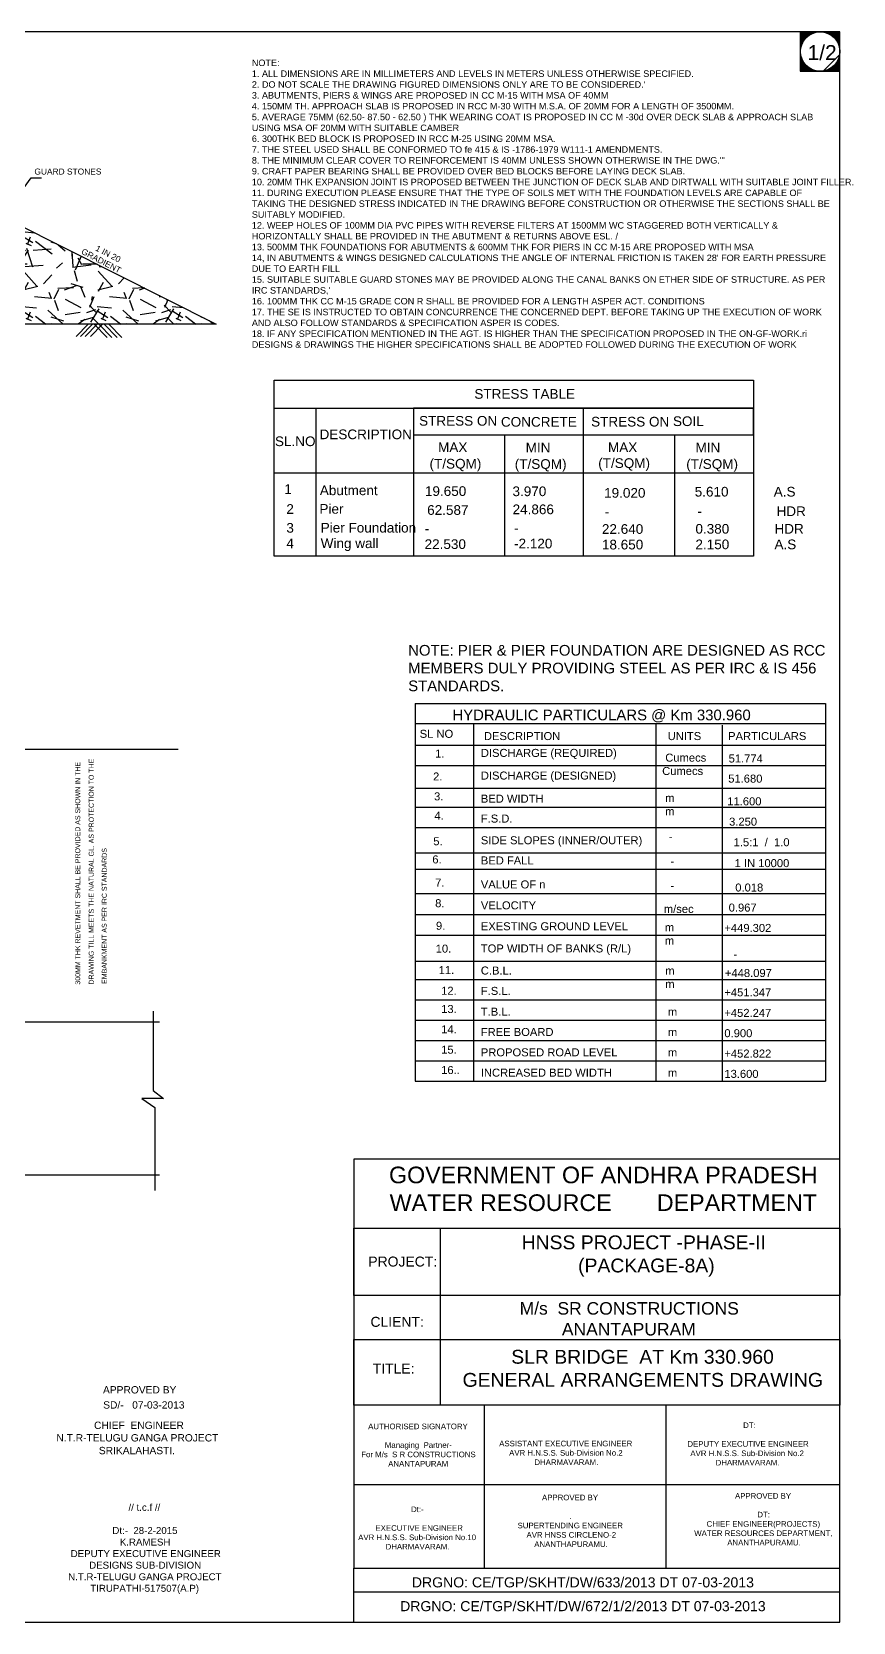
# Model space of a CAD drawing. Header units: millimetres. Extents: x 5124 to 3460569, y 2311 to 45956336.
# Drawn here: x 3444134 to 3460569, y 45924522 to 45956336 of the extents above; entities that cross this region are included whole.
import ezdxf

# ---------------------------------------------------------------- set-up
doc = ezdxf.new("R2010")
doc.units = ezdxf.units.MM
doc.header["$MEASUREMENT"] = 0
for name, color, linetype in [('DIMENSION', 7, 'Continuous'), ('DRAWING', 7, 'Continuous'), ('TEXT', 7, 'Continuous')]:
    doc.layers.add(name, color=color, linetype=linetype)
doc.styles.get("Standard").update_dxf_attribs({"font": 'arial.ttf', "height": 200})
doc.dimstyles.get("Standard").update_dxf_attribs({"dimtxt": 200, "dimasz": 110, "dimexe": 0.18, "dimexo": 0.0625, "dimgap": 0.09, "dimtad": 0, "dimtih": 1, "dimtoh": 1, "dimdec": 0, "dimzin": 0, "dimdsep": 46, "dimtxsty": 'Standard', "dimblk": 'OBLIQUE', "dimcen": 0.09, "dimse1": 1, "dimse2": 1, "dimadec": 0, "dimazin": 0, "dimtfac": 1, "dimtdec": 0, "dimtofl": 0, "dimtmove": 0, "dimatfit": 3, "dimfxl": 1, "dimtolj": 1, "dimtzin": 0, "dimarcsym": 0})

# ---------------------------------------------------------------- blocks, each defined once
blk = doc.blocks.new('_Oblique')
at = {"color": 0, "linetype": 'ByBlock', "lineweight": -2}
blk.add_line((-0.5, -0.5), (0.5, 0.5), dxfattribs=at)

msp = doc.modelspace()

# ---------------------------------------------------------------- hatches: boundary and pattern name
at = {"layer": 'DIMENSION'}
h = msp.add_hatch(dxfattribs=at)
h.set_pattern_fill('ANSI31', color=256, style=0)
h.set_pattern_definition([(45, (333172.3656381667, -5898.419838517904), (-0.08838834764831843, 0.08838834764831845), [])])
h.paths.add_polyline_path([(3459908.746196316, 45956335.5), (3459510.676187202, 45956335.5), (3459510.676187202, 45955549.83577641), (3459847.059298535, 45955549.83577641, -0.3690245496649737), (3459513.492392631, 45955940.24619631, -0.4142135623734927)])
h.paths.add_polyline_path([(3460304, 45956335.49999999), (3459908.746196319, 45956335.49999999, -0.4142135623652112), (3460304, 45955940.24619631)])
h.paths.add_polyline_path([(3460304, 45955940.24619631, -0.3690245496652595), (3459970.433094096, 45955549.83577641), (3460304, 45955549.8357764)])
at = {"layer": 'DRAWING'}
h = msp.add_hatch(dxfattribs=at)
h.set_pattern_fill('GRAVEL', color=256, scale=1500, style=0)
h.set_pattern_definition([(311.9872, (6863850, 1500), (11999.99734823724, -13500.00201241087), [201.804, -19978.632]), (355.0303, (6863985, 1350), (-18000.00157727645, 1499.986960510578), [346.302, -34283.8875]), (47.4896, (6864330, 1320), (-14999.98607752022, -16500.0130108068), [244.182, -24174.048]), (272.7263, (6864915, 945), (-1499.994026590786, 30000.0004424602), [315.357, -31220.337]), (247.1663, (6864930, 630), (7500.01485815571, 17999.99461766666), [309.2325, -30614.0595]), (182.7263, (6864810, 345), (30000.0004424602, 1499.994026590787), [315.357, -31220.337]), (142.3058, (6864495, 330), (19500.01101842696, -14999.98560774079), [417.0434999999999, -41287.2735]), (107.7447, (6864165, 585), (-10500.01614405811, 32999.99434685878), [393.732, -38979.4815]), (58.57040000000003, (6864045, 960), (12000.01235126455, 19499.99255473885), [316.425, -31326.1095]), (4.763600000000002, (6864210, 1230), (-16500.00141947938, -1499.987298991891), [361.2479999999998, -17701.14449999998]), (317.6026, (6864570, 1260), (18000.01102660985, -16499.98812302118), [467.172, -46250.0625]), (41.18590000000001, (6863430, 930), (10500.00442020857, 8999.995970014133), [159.4515, -15785.766]), (8.530799999999994, (6863550, 1035), (-19499.99742722269, -3000.011865059686), [303.3554999999997, -30032.26649999998]), (315, (6863850, 1080), (1.665334536937735e-13, -1500.000464173428), [212.1315, -1909.188]), (336.8014000000001, (6863955, 1260), (-7499.999596000613, 3000.001987897281), [114.237, -11309.4225]), (248.1986, (6864060, 1215), (1499.999865750973, 4500.000409516155), [161.5545, -7916.193]), (149.0362, (6864000, 1065), (-4499.997033431997, 3000.003725311099), [262.3934999999997, -8484.03449999999]), (18.43489999999999, (6863775, 1200), (-3000.000651889443, -1499.997604834062), [189.7365, -4553.6805]), (163.6105, (6864930, 1215), (-15000.00329761794, 4499.989064726956), [265.8, -26314.2675]), (109.6538, (6864675, 1290), (5999.992871057619, -16500.00320340933), [222.9914999999999, -22076.11199999999]), (246.8014, (6863775, 1500), (3000.001987897281, 7499.999596000613), [228.4725, -11195.187]), (196.3895, (6863685, 1290), (15000.00329761794, 4499.98906472696), [265.7999999999997, -26314.26749999998]), (200.556, (6864930, 285), (7500.002766813634, 2999.993994632377), [256.32, -12559.686]), (245.2249, (6864690, 195), (7499.988283867754, 16500.00513275868), [214.7669999999999, -21261.96449999998]), (113.1986, (6863760, 0), (-3000.001987897282, 7499.999596000613), [228.4725, -11195.187]), (162.646, (6863670, 210), (19500.00302864525, -5999.991753388677), [251.4465, -24893.13599999999]), (110.556, (6864495, 0), (2999.99399463238, -7500.002766813633), [128.16, -12687.846]), (78.69010000000006, (6863850, 0), (1499.996448242408, 6000.001128346428), [76.48499999999997, -7572.043499999998]), (14.03620000000001, (6863865, 75), (-4500.000818984609, -1499.997086041868), [309.2325, -5875.425]), (353.991, (6864165, 150), (-14999.99962635906, 1499.998976222762), [286.575, -28370.8845]), (236.3099, (6864000, 930), (1500.002001760786, 2999.999336656741), [216.333, -5191.9935]), (186.8428, (6863880, 750), (-25499.99904821782, -3000.011996887142), [377.691, -37391.3445]), (119.0546, (6863505, 705), (6000.000040798919, -10500.00057685453), [154.434, -15289.011]), (90, (6863430, 840), (1500, 1500), [90, -1410]), (59.74360000000001, (6864195, 195), (-5999.992330204041, -10500.0036837821), [208.386, -20630.28]), (131.9872, (6864300, 375), (-11999.99734823724, 13500.00201241087), [403.6079999999999, -19776.828]), (180, (6864030, 675), (-1500, 1500), [390, -1110]), (214.6952, (6863640, 675), (14999.99138848129, 10500.01291439169), [237.171, -23479.911]), (285.9454, (6863445, 540), (1499.999833944571, -6000.000189978226), [218.403, -10701.762]), (332.354, (6863505, 330), (28499.99371076939, -15000.01156975377), [355.5975, -35204.211]), (4.573900000000005, (6863820, 165), (19500.0008374682, 1499.992201741626), [376.1984999999997, -37243.61099999996])])
h.paths.add_polyline_path([(3447825, 45950488), (3443779, 45952520.5), (3441482, 45952520.5), (3441482, 45950488)])
h.paths.add_polyline_path([(3441222.539512124, 45951292.90019039), (3443054.9133184, 45951292.90019039), (3443054.9133184, 45951479.16212764), (3441222.539512124, 45951479.16212764)], flags=9)
h.paths.add_polyline_path([(3441144.796636907, 45951625.38036451), (3443386.938519582, 45951625.38036451), (3443386.938519582, 45951811.64230175), (3441144.796636907, 45951811.64230175)], flags=9)
h.paths.add_polyline_path([(3442475.271970346, 45951878.79536153), (3444066.950005816, 45951878.79536153), (3444066.950005816, 45952097.59481582), (3442475.271970346, 45952097.59481582)], flags=24)
h.paths.add_polyline_path([(3441133.670930083, 45952085.57830968), (3444111.610902798, 45952085.57830968), (3444111.610902798, 45952271.84024693), (3441133.670930083, 45952271.84024693)], flags=9)

# ---------------------------------------------------------------- linework, layer by layer
at = {"layer": 'DIMENSION'}
msp.add_lwpolyline([(3460304, 45956335.5), (3459510.676187202, 45956335.5), (3459510.676187202, 45955549.83577641), (3460304, 45955549.83577641)], close=True, dxfattribs=at)
msp.add_circle((3459908.746196316, 45955940.24619631), 395.2538036845735, dxfattribs=at)
at = {"layer": 'DRAWING', "ltscale": 0.4}
for p, q in [((3448980.5, 45949368.5), (3458571.760079839, 45949368.5)), ((3448980.5, 45945847.00000001), (3448980.5, 45949368.5)), ((3458571.760079839, 45949368.5), (3458571.76007984, 45945847.00000001)), ((3449822.875654617, 45948807.40792579), (3451773.64042908, 45948807.40792579)), ((3449822.875654617, 45945847), (3449822.875654617, 45948807.40792579)), ((3451773.64042908, 45948807.40792579), (3451773.64042908, 45945847)), ((3455172.70025446, 45948807.40792579), (3458571.760079839, 45948807.40792579)), ((3455172.70025446, 45945847), (3455172.70025446, 45948807.40792579)), ((3458571.760079839, 45948807.40792579), (3458571.760079839, 45945847)), ((3458571.760079839, 45945847), (3448980.5, 45945847))]:
    msp.add_line(p, q, dxfattribs=at)
at = {"layer": 'DRAWING'}
msp.add_lwpolyline([(3460304, 45956335.5), (3415487, 45956335.5), (3415487, 45924522), (3460304, 45924522)], close=True, dxfattribs=at)
for points in [[(3432465, 45949809), (3436425.5, 45949809), (3440457, 45952520.5), (3443779, 45952520.5), (3447825, 45950488), (3441482, 45950488), (3441482, 45952520.5)], [(3445265, 45950488), (3445025, 45950238.5)], [(3445349.5, 45950488), (3445109.5, 45950238.5)], [(3445444, 45950488), (3445204, 45950238.5)], [(3445549.5, 45950488), (3445309.5, 45950238.5)], [(3445379.5, 45950488), (3445644, 45950218.5)], [(3445474, 45950488), (3445738.5, 45950218.5)], [(3445580.5, 45950488), (3445845, 45950218.5)], [(3445673, 45950488), (3445937.5, 45950218.5)], [(3432465, 45942992.5), (3433054, 45941988), (3447065.5, 45941988)], [(3432465, 45936528.5), (3446686, 45936528.5)], [(3446559.5, 45936742.5), (3446559.5, 45935158.5), (3446771.5, 45935000), (3446335, 45935000), (3446593.5, 45934817), (3446593.5, 45933155.5)], [(3432465, 45933471.5), (3446686, 45933471.5)]]:
    msp.add_lwpolyline(points, dxfattribs=at)
at = {"layer": 'DRAWING', "ltscale": 0.4}
for points in [[(3448980.5, 45948807.40792579), (3458571.760079839, 45948807.40792579), (3458571.760079839, 45947508.0367593), (3448980.5, 45947508.0367593)], [(3451773.64042908, 45948275.84700975), (3458571.760079839, 45948275.84700975), (3458571.760079839, 45948807.40792579), (3451773.64042908, 45948807.40792579)]]:
    msp.add_lwpolyline(points, close=True, dxfattribs=at)
for points in [[(3453591.398470929, 45948275.84700975), (3453591.398470929, 45945847)], [(3456990.458296308, 45948275.84700975), (3456990.458296308, 45945847)]]:
    msp.add_lwpolyline(points, dxfattribs=at)
at = {"layer": 'TEXT', "ltscale": 0.02}
for points in [[(3451805.762143539, 45942899), (3460012, 45942899)], [(3451805.762143539, 45942496.50663221), (3460012, 45942496.50663221)], [(3452971.805692301, 45942496.50663221), (3452971.805692301, 45935342.50732796)], [(3456617.334630003, 45942496.50663221), (3456617.334630003, 45935342.50732796)], [(3457947.77700209, 45942463.68876784), (3457947.77700209, 45935342.50732796)], [(3451805.762143539, 45942066.50767002), (3460012, 45942066.50767002)], [(3451805.762143539, 45941659.74352206), (3460012, 45941659.74352206)], [(3451805.762143539, 45941206.50974564), (3460012, 45941206.50974564)], [(3451805.762143539, 45940823.00254033), (3460012, 45940823.00254033)], [(3451805.762143539, 45940416.23839239), (3460012, 45940416.23839239)], [(3451805.762143539, 45939912.24207894), (3460012, 45939912.24207894)], [(3451805.762143539, 45939586.84403762), (3460012, 45939586.84403762)], [(3451805.762143539, 45939098.73591144), (3460012, 45939098.73591144)], [(3451805.762143539, 45938680.35435637), (3460012, 45938680.35435637)], [(3451805.762143539, 45938261.97280131), (3460012, 45938261.97280131)], [(3451805.762143539, 45937748.12935231), (3460012, 45937748.12935231)], [(3451805.762143539, 45937376.23955412), (3460012, 45937376.23955412)], [(3451805.762143539, 45936969.47540617), (3460012, 45936969.47540617)], [(3451805.762143539, 45936562.73338662), (3460012, 45936562.73338662)], [(3451805.762143539, 45936155.99136706), (3460012, 45936155.99136706)], [(3451805.762143539, 45935749.24934752), (3460012, 45935749.24934752)], [(3451805.762143539, 45935749.24934752), (3460012, 45935749.24934752)], [(3451805.762143539, 45935342.50732796), (3460012, 45935342.50732796)]]:
    msp.add_lwpolyline(points, dxfattribs=at)
at = {"layer": 'TEXT'}
for points in [[(3451805.762143539, 45942899), (3451805.762143539, 45935342.50732796)], [(3460012, 45942899), (3460012, 45935342.50732796)], [(3452304.639534641, 45932406.74176137), (3452304.639534641, 45928861.41961296)], [(3453186.615900381, 45928861.41961296), (3453186.615900381, 45925604.10354145)], [(3456822.751454293, 45928861.41961296), (3456822.751454293, 45925604.10354145)], [(3450577.493087536, 45927276.56504199), (3460304, 45927276.56504199)], [(3450577.493087536, 45924522), (3450577.493087536, 45925604.10354145)], [(3450577.493087536, 45925128.00309239), (3460304, 45925128.00309239)]]:
    msp.add_lwpolyline(points, dxfattribs=at)
for points in [[(3460304, 45933784.87431264), (3450577.493087536, 45933784.87431264), (3450577.493087536, 45925604.10354145), (3460304, 45925604.10354145)], [(3450577.493087536, 45932406.74176137), (3460304, 45932406.74176137), (3460304, 45931058.1548371), (3450577.493087536, 45931058.1548371)], [(3450577.493087536, 45930177.50124475), (3460304, 45930177.50124475), (3460304, 45928861.41961296), (3450577.493087536, 45928861.41961296)]]:
    msp.add_lwpolyline(points, close=True, dxfattribs=at)

# ---------------------------------------------------------------- texts
at = {"layer": 'DRAWING', "char_height": 193.5837243150144, "attachment_point": 1}
for s, insert, width in [('CONCRETE', (3453520.539919058, 45948630.03422833), 1563.987469841085), ('(T/SQM)', (3452092.146252688, 45947792.64308094), 1060.821642886005), ('(T/SQM)', (3453797.088118234, 45947786.58095583), 1060.821642886005), ('(T/SQM)', (3455467.10923988, 45947804.76726205), 1060.821642886005), ('(T/SQM)', (3457227.997496632, 45947786.58095583), 1060.821642886005)]:
    msp.add_mtext(s, dxfattribs=dict(at, insert=insert, width=width))
at = {"layer": 'TEXT'}
for s, height, p in [('GUARD STONES', 120, (3444185.760754565, 45953480.27280874)), ('STRESS TABLE', 193.5837243150144, (3452989.198305815, 45948995.34019417)), ('STRESS ON ', 193.5837243150144, (3451882.87790263, 45948456.79599707)), ('STRESS ON ', 193.5837243150144, (3455325.181873018, 45948439.91483917)), ('SOIL ', 193.5837243150144, (3456962.219914802, 45948448.99324355)), ('SL.NO ', 193.5837243150144, (3448999.456668558, 45948047.49346335)), ('DESCRIPTION ', 193.5837243150144, (3449891.582218605, 45948186.51311723)), ('MAX', 193.5837243150144, (3452262.980466736, 45947927.23292299)), ('MIN', 193.5837243150144, (3454015.607122607, 45947920.58893407)), ('MAX', 193.5837243150144, (3455662.040292115, 45947927.23292299)), ('MIN', 193.5837243150144, (3457414.666947986, 45947920.58893407)), ('1', 193.5837243150144, (3449184.984801719, 45947090.58433522)), ('Abutment ', 193.5837243150144, (3449896.86432881, 45947066.88332095)), ('19.650', 193.5837243150144, (3451999.855629649, 45947051.23201524)), ('3.970', 193.5837243150144, (3453751.784934793, 45947046.958914)), ('19.020', 193.5837243150144, (3455585.084403566, 45947015.52533833)), ('5.610', 193.5837243150144, (3457397.494299727, 45947039.41433555)), ('A.S', 193.5837243150144, (3458978.796083259, 45947039.41433555)), ('2', 193.5837243150144, (3449227.078112538, 45946692.84057774)), ('Pier', 193.5837243150144, (3449889.403079521, 45946695.60972936)), ('62.587', 193.5837243150144, (3452044.839365907, 45946673.00360673)), ('24.866', 193.5837243150144, (3453753.791672042, 45946686.32354075)), ('-', 193.5837243150144, (3455597.662903191, 45946640.16615511)), ('-', 193.5837243150144, (3457453.633538103, 45946648.80052276)), ('HDR', 193.5837243150144, (3459034.935321634, 45946648.80052276)), ('3', 193.5837243150144, (3449227.159392686, 45946315.78800871)), ('Pier Foundation', 193.5837243150144, (3449914.347098984, 45946319.15367968)), ('-', 193.5837243150144, (3451993.157838786, 45946301.83130153)), ('-', 193.5837243150144, (3453782.845610591, 45946313.43607545)), ('22.640', 193.5837243150144, (3455540.992138834, 45946292.73130259)), ('0.380', 193.5837243150144, (3457411.973985233, 45946296.74636326)), ('HDR', 193.5837243150144, (3458993.275768765, 45946296.74636326)), ('4', 193.5837243150144, (3449227.159392686, 45946004.28800871)), ('Wing wall', 193.5837243150144, (3449914.347098984, 45946007.65367968)), ('22.530', 193.5837243150144, (3451993.157838786, 45945990.33130153)), ('-2.120', 193.5837243150144, (3453782.845610591, 45946001.93607545)), ('18.650', 193.5837243150144, (3455540.992138834, 45945981.23130259)), ('2.150', 193.5837243150144, (3457411.973985233, 45945985.24636326)), ('A.S', 193.5837243150144, (3458993.275768765, 45945985.24636326)), ('APPROVED BY ', 146.5571801305353, (3445558.698546184, 45929097.26050217)), ('SD/-   07-03-2013', 146.5571801305353, (3445562.368671091, 45928794.79091379)), ('N.T.R-TELUGU GANGA PROJECT', 146.5571801305353, (3444625.629802631, 45928137.31488624)), ('SRIKALAHASTI.', 146.5571801305353, (3445475.580879823, 45927882.18031286))]:
    msp.add_text(s, height=height, dxfattribs=at).set_placement(p)
for s, height, rotation, p in [('GRADIENT', 120, 332.4342851607275, (3445111.891600851, 45951902.42443331)), ('1 IN 20', 120, 332.4342851607275, (3445394.403671423, 45951967.4681477)), ('300MM THK REVETMENT SHALL BE PROVIDED AS SHOWN IN THE', 100, 90, (3445103, 45937275.79349405)), ('DRAWING TILL MEETS THE NATURAL GL. AS PROTECTION TO THE', 100, 90, (3445373.5, 45937278.07451115)), ('EMBANKMENT AS PER IRC STANDARDS', 100, 90, (3445635, 45937290.88385117))]:
    msp.add_text(s, height=height, rotation=rotation, dxfattribs=at).set_placement(p)
at = {"layer": 'TEXT', "attachment_point": 1}
for s, insert, char_height, width in [('1/2', (3459655.181221811, 45956069.13421421), 300, 425.7605176520786), ('NOTE: \\P1. ALL DIMENSIONS ARE IN MILLIMETERS AND LEVELS IN METERS UNLESS OTHERWISE SPECIFIED.\\P2. DO NOT SCALE THE DRAWING FIGURED DIMENSIONS ONLY ARE TO BE CONSIDERED.\' \\P3. ABUTMENTS, PIERS & WINGS ARE PROPOSED IN CC M-15 WITH MSA OF 40MM  \\P4. 150MM TH. APPROACH SLAB IS PROPOSED IN RCC M-30 WITH M.S.A. OF 20MM FOR A LENGTH OF 3500MM. \\P5. AVERAGE 75MM (62.50- 87.50 - 62.50 ) THK WEARING COAT IS PROPOSED IN CC M -30d OVER DECK SLAB & APPROACH SLAB USING MSA OF 20MM WITH SUITABLE CAMBER  \\P6. 300THK BED BLOCK IS PROPOSED IN RCC M-25 USING 20MM MSA. \\P7. THE STEEL USED SHALL BE CONFORMED TO fe 415 & IS -1786-1979 W111-1 AMENDMENTS. \\P8. THE MINIMUM CLEAR COVER TO REINFORCEMENT IS 40MM UNLESS SHOWN OTHERWISE IN THE DWG.\'" \\P9. CRAFT PAPER BEARING SHALL BE PROVIDED OVER BED BLOCKS BEFORE LAYING DECK SLAB. \\P10. 20MM THK EXPANSION JOINT IS PROPOSED BETWEEN THE JUNCTION OF DECK SLAB AND DIRTWALL WITH SUITABLE JOINT FILLER. \\P11. DURING EXECUTION PLEASE ENSURE THAT THE TYPE OF SOILS MET WITH THE FOUNDATION LEVELS ARE CAPABLE OF TAKING THE DESIGNED STRESS INDICATED IN THE DRAWING BEFORE CONSTRUCTION OR OTHERWISE THE SECTIONS SHALL BE SUITABLY MODIFIED. \\P12. WEEP HOLES OF 100MM DIA PVC PIPES WITH REVERSE FILTERS AT 1500MM WC STAGGERED BOTH VERTICALLY & HORIZONTALLY SHALL BE PROVIDED IN THE ABUTMENT & RETURNS ABOVE ESL. / \\P13. 500MM THK FOUNDATIONS FOR ABUTMENTS & 600MM THK FOR PIERS IN CC M-15 ARE PROPOSED WITH MSA \\P14, IN ABUTMENTS & WINGS DESIGNED CALCULATIONS THE ANGLE OF INTERNAL FRICTION IS TAKEN 28\' FOR EARTH PRESSURE DUE TO EARTH FILL \\P15. SUITABLE SUITABLE GUARD STONES MAY BE PROVIDED ALONG THE CANAL BANKS ON ETHER SIDE OF STRUCTURE. AS PER IRC STANDARDS,\' \\P16. 100MM THK CC M-15 GRADE CON R SHALL BE PROVIDED FOR A LENGTH ASPER ACT. CONDITIONS \\P17. THE SE IS INSTRUCTED TO OBTAIN CONCURRENCE THE CONCERNED DEPT. BEFORE TAKING UP THE EXECUTION OF WORK AND ALSO FOLLOW STANDARDS & SPECIFICATION ASPER IS CODES.\\P18. IF ANY SPECIFICATION MENTIONED IN THE AGT. IS HIGHER THAN THE SPECIFICATION PROPOSED IN THE ON-GF-WORK.ri DESIGNS & DRAWINGS THE HIGHER SPECIFICATIONS SHALL BE ADOPTED FOLLOWED DURING THE EXECUTION OF WORK ', (3448536.635958233, 45955780.13768212), 130.0143714537042, 11559.24632411698), ('\\PNOTE: PIER & PIER FOUNDATION ARE DESIGNED AS RCC MEMBERS DULY PROVIDING STEEL AS PER IRC & IS 456 STANDARDS.', (3451665, 45944426.03828277), 213.4238816197557, 9781.001090114818), ('\\PHYDRAULIC PARTICULARS @ Km 330.960', (3452550.274939565, 45943132.31374839), 213.4238816197557, 9076.72292343329), (' SL NO', (3451832.77076917, 45942372.94198314), 160.0679112148168, 1180.245017972993), (' DESCRIPTION ', (3453118.348287283, 45942327.71154476), 160.0679112148168, 2727.996393750196), ('UNITS', (3456856.480287691, 45942327.71154476), 160.0679112148168, 1062.343880288698), ('PARTICULARS', (3458065.931277628, 45942327.71154476), 160.0679112148168, 2544.490771133956), ('1.', (3452203.635479562, 45941977.61485109), 160.0679112148168, 236.2973879403212), ('DISCHARGE (REQUIRED)', (3453118.348287283, 45941990.85430066), 160.0679112148168, 4463.254488204062), (' Cumecs \\PCumecs \\P ', (3456746.635249895, 45941896.30236422), 160.0679112148168, 998.5754647220041), ('51.774', (3458075.98918899, 45941879.20757204), 160.0679112148168, 880.9849772380353), ('2.', (3452162.633045788, 45941519.31367233), 160.0679112148168, 236.2973879403212), ('DISCHARGE (DESIGNED)', (3453118.348287283, 45941537.62052424), 160.0679112148168, 4442.824798198511), ('\\P51.680', (3458068.308088188, 45941743.65819371), 160.0679112148168, 1089.976026269919), ('3.', (3452182.61597347, 45941121.48939576), 160.0679112148168, 236.2973879403212), ('BED WIDTH', (3453118.348287283, 45941075.59719045), 160.0679112148168, 2020.550579664139), ('m \\Pm ', (3456806.366926816, 45941088.94778864), 160.0679112148168, 188.2312371559811), ('11.600', (3458049.461445909, 45941022.57394408), 160.0679112148168, 583.0066879806866), ('4.', (3452188.432329949, 45940734.46377571), 160.0679112148168, 236.2973879403212), ('F.S.D.', (3453118.348287283, 45940677.44226713), 160.0679112148168, 986.5913129229784), ('3.250', (3458085.345971569, 45940615.80979612), 160.0679112148168, 731.9958326093608), ('5.', (3452167.009710034, 45940223.54127478), 160.0679112148168, 236.2973879403212), ('SIDE SLOPES (INNER/OUTER)', (3453118.348287283, 45940243.35285755), 160.0679112148168, 16267.79969025514), ('-', (3456878.818770328, 45940320.75519055), 160.0679112148168, 188.2312371559811), ('1.5:1  /  1.0', (3458176.017223367, 45940203.70104472), 160.0679112148168, 1173.002112353522), ('6.', (3452147.487483827, 45939860.28155045), 160.0679112148168, 236.2973879403212), ('BED FALL', (3453118.348287283, 45939839.43868775), 160.0679112148168, 1708.862211791825), ('-', (3456913.185979826, 45939825.02381878), 160.0679112148168, 188.2312371559811), ('1 IN 10000', (3458196.185912338, 45939786.41544136), 160.0679112148168, 1119.707706779151), ('7.', (3452204.729645677, 45939396.16060393), 160.0679112148168, 236.2973879403212), ('VALUE OF n', (3453118.348287283, 45939359.9397862), 160.0679112148168, 2112.936168981281), ('-', (3456913.185979826, 45939336.91569261), 160.0679112148168, 188.2312371559811), (' 0.018 \\P', (3458146.9742936, 45939298.30731519), 160.0679112148168, 733.0422884100893), ('8.', (3452204.729645677, 45938984.37331042), 160.0679112148168, 236.2973879403212), ('VELOCITY', (3453118.348287283, 45938941.55823112), 160.0679112148168, 1826.739715186692), ('m/sec', (3456779.763317924, 45938869.21471279), 160.0679112148168, 694.3234237831464), ('0.967', (3458076.950155819, 45938896.60172793), 160.0679112148168, 732.6498674848165), ('9.', (3452220.047970644, 45938533.50727221), 160.0679112148168, 236.2973879403212), ('EXESTING GROUND LEVEL', (3453118.348287283, 45938523.17667605), 160.0679112148168, 4200.871893231342), ('m \\Pm ', (3456800.322950985, 45938501.81953175), 160.0679112148168, 188.2312371559811), ('+449.302', (3457991.127505142, 45938489.87308498), 160.0679112148168, 1187.073298951028), ('10.', (3452215.095429461, 45938075.82568848), 160.0679112148168, 236.2973879403212), ('TOP WIDTH OF BANKS (R/L)', (3453118.348287283, 45938079.24013092), 160.0679112148168, 4956.098160373394), ('-', (3458172.389338231, 45937962.99021483), 160.0679112148168, 1327.821604148968), ('11.', (3452274.468335729, 45937647.19868677), 160.0679112148168, 236.2973879403212), ('C.B.L.', (3453118.348287283, 45937637.44342886), 160.0679112148168, 978.2748019472668), ('m \\Pm ', (3456808.668189529, 45937634.95155826), 160.0679112148168, 188.2312371559811), ('+448.097', (3458002.348923982, 45937588.34402672), 160.0679112148168, 1187.073298951028), ('12.', (3452323.993747391, 45937233.28706739), 160.0679112148168, 236.2973879403212), ('F.S.L.', (3453118.348287283, 45937230.67928091), 160.0679112148168, 925.1214491894597), ('\\P+451.347', (3457991.118708278, 45937468.37930156), 160.0679112148168, 1187.073298951028), ('13.', (3452324.742387333, 45936867.68173324), 160.0679112148168, 236.2973879403212), ('T.B.L.', (3453118.348287283, 45936815.15585227), 160.0679112148168, 946.8166952130546), ('+452.247', (3457991.127505142, 45936790.63367029), 160.0679112148168, 1187.073298951028), ('m ', (3456861.257860925, 45936812.75925374), 160.0679112148168, 321.959835638572), ('14.', (3452324.742387333, 45936460.93971369), 160.0679112148168, 236.2973879403212), ('FREE BOARD', (3453118.348287283, 45936408.41383271), 160.0679112148168, 2428.307956993729), ('m ', (3456861.257860925, 45936406.01723419), 160.0679112148168, 321.959835638572), ('0.900', (3457991.127505142, 45936383.89165074), 160.0679112148168, 1187.073298951028), ('15.', (3452324.742387333, 45936054.19769414), 160.0679112148168, 236.2973879403212), ('PROPOSED ROAD LEVEL', (3453118.348287283, 45936001.67181316), 160.0679112148168, 3131.81370594978), ('m ', (3456861.257860925, 45935999.27521464), 160.0679112148168, 321.959835638572), ('+452.822', (3457991.127505142, 45935977.14963119), 160.0679112148168, 1187.073298951028), ('16..', (3452324.742387333, 45935647.45567458), 160.0679112148168, 236.2973879403212), ('INCREASED BED WIDTH', (3453118.348287283, 45935594.9297936), 160.0679112148168, 3103.578808482885), ('m ', (3456861.257860925, 45935592.53319509), 160.0679112148168, 321.959835638572), ('13.600', (3457991.127505142, 45935570.40761164), 160.0679112148168, 1187.073298951028), ('PROJECT:', (3450867.795209374, 45931835.69408543), 199.2498608958778, 1859.069840209153), ('\\pi1019.9;M/s  SR CONSTRUCTIONS \\P\\pi1865.1;ANANTAPURAM', (3452874.494297441, 45930924.42307383), 250.1316376948495, 6383.076161695224), ('CLIENT:', (3450909.999672859, 45930629.77644292), 199.2498608958778, 1859.069840209153), ('\\pi1695.6;SLR BRIDGE  AT Km 330.960\\P\\pi721.32;GENERAL ARRANGEMENTS DRAWING', (3452031.323912195, 45929970.02978057), 277.3389897930302, 8609.366533434022), ('TITLE:', (3450955.870649572, 45929695.9611716), 199.2498608958778, 1080.454796510795), ('CHIEF  ENGINEER', (3445379.432267495, 45928534.21273732), 146.5571801305353, 4116.147038933403), ('\\pi2651.1;  DT:\\P\\pi2813.9;\\P\\pi1579; DEPUTY EXECUTIVE ENGINEER\\P\\pi1682;AVR H.N.S.S. Sub-Division No.2\\P\\pi2187.1;DHARMAVARAM.', (3455628.674701568, 45928517.10811161), 112.1233394796922, 5627.804565128764), ('\\pi1818;AUTHORISED SIGNATORY\\P\\pi2813.9;\\P\\pi2151.8;Managing  Partner-\\P\\pi1680.1;For M/s  S R CONSTRUCTIONS\\P\\pi2219.3;ANANTAPURAM', (3449045.808613893, 45928495.11096396), 112.1233394796922, 5627.804565128764), ('\\pi2813.9;\\P\\P\\pi1483.2;ASSISTANT EXECUTIVE ENGINEER\\P\\pi1682;AVR H.N.S.S. Sub-Division No.2\\P\\pi2187.1;DHARMAVARAM.', (3452002.481893508, 45928525.85811944), 112.1233394796922, 5627.804565128764), ('\\pi2253.1;APPROVED BY\\P\\pi2813.9;\\P\\pi2806.1;.  \\P\\pi1765.3;SUPERTENDING ENGINEER                \\P\\pi1899.8; AVR HNSS CIRCLENO-2\\P\\pi0;^I^I^I^I       ANANTHAPURAMU.', (3452088.729258645, 45927072.4261604), 112.1233394796922, 5627.804565128764), ('\\pi2253.1;APPROVED BY\\P\\pi2813.9;\\P\\pi2700.6;DT:   \\P\\pi1684.9;CHIEF ENGINEER(PROJECTS)                \\P\\pi1438.1;WATER RESOURCES DEPARTMENT,\\P\\pi0;^I^I^I^I       ANANTHAPURAMU.', (3455950.074676714, 45927104.08048829), 112.1233394796922, 5627.804565128764), ('\\pi3164.2;// t.c.f //\\P\\pi3481.9;\\P\\pi2841.5;Dt:-  28-2-2015\\P\\pi2990.6;K.RAMESH \\P\\pi1953.8; DEPUTY EXECUTIVE ENGINEER\\P\\pi2377.3;DESIGNS SUB-DIVISION  \\P\\pi1956.7;N.T.R-TELUGU GANGA PROJECT\\P\\pi2399.8;TIRUPATHI-517507(A.P)', (3442904.441336779, 45926888.30708943), 138.7399268359956, 6963.77040887785), ('\\pi2696.2;Dt:- \\P\\pi2813.9;\\P\\pi1896.6;  EXECUTIVE ENGINEER\\P\\pi1638.1;AVR H.N.S.S. Sub-Division No.10\\P\\pi2187.1;DHARMAVARAM.', (3449025.963259787, 45926836.04295933), 112.1233394796922, 5627.804565128764), ('\\pi2333.3;DRGNO: CE/TGP/SKHT/DW/633/2013 DT 07-03-2013', (3449404.577444675, 45925419.57191643), 201.3092145685793, 11477.70685921039), ('\\pi2098.7;DRGNO: CE/TGP/SKHT/DW/672/1/2/2013 DT 07-03-2013', (3449404.577444675, 45924943.47146736), 201.3092145685793, 11477.70685921039)]:
    msp.add_mtext(s, dxfattribs=dict(at, insert=insert, char_height=char_height, width=width))
at = {"layer": 'TEXT', "color": 7, "width": 9491.238938313425, "attachment_point": 5}
for s, insert, char_height in [('GOVERNMENT OF ANDHRA PRADESH\\PWATER RESOURCE       DEPARTMENT', (3455568.309370955, 45933188.85890187), 332.8067877516361), ('HNSS PROJECT -PHASE-II\\P (PACKAGE-8A)', (3456377.083371981, 45931846.99051438), 277.3389897930302)]:
    msp.add_mtext(s, dxfattribs=dict(at, insert=insert, char_height=char_height))

# ---------------------------------------------------------------- leaders
at = {"layer": 'DRAWING'}
msp.add_leader([(3443646, 45952763.5), (3444120, 45953417.5), (3444327.5, 45953417.5)], dimstyle='Standard', override={"dimasz": 95, "dimgap": 0.09, "dimtad": 0, "dimarcsym": 1}, dxfattribs=at)

doc.saveas('drawing.dxf')
